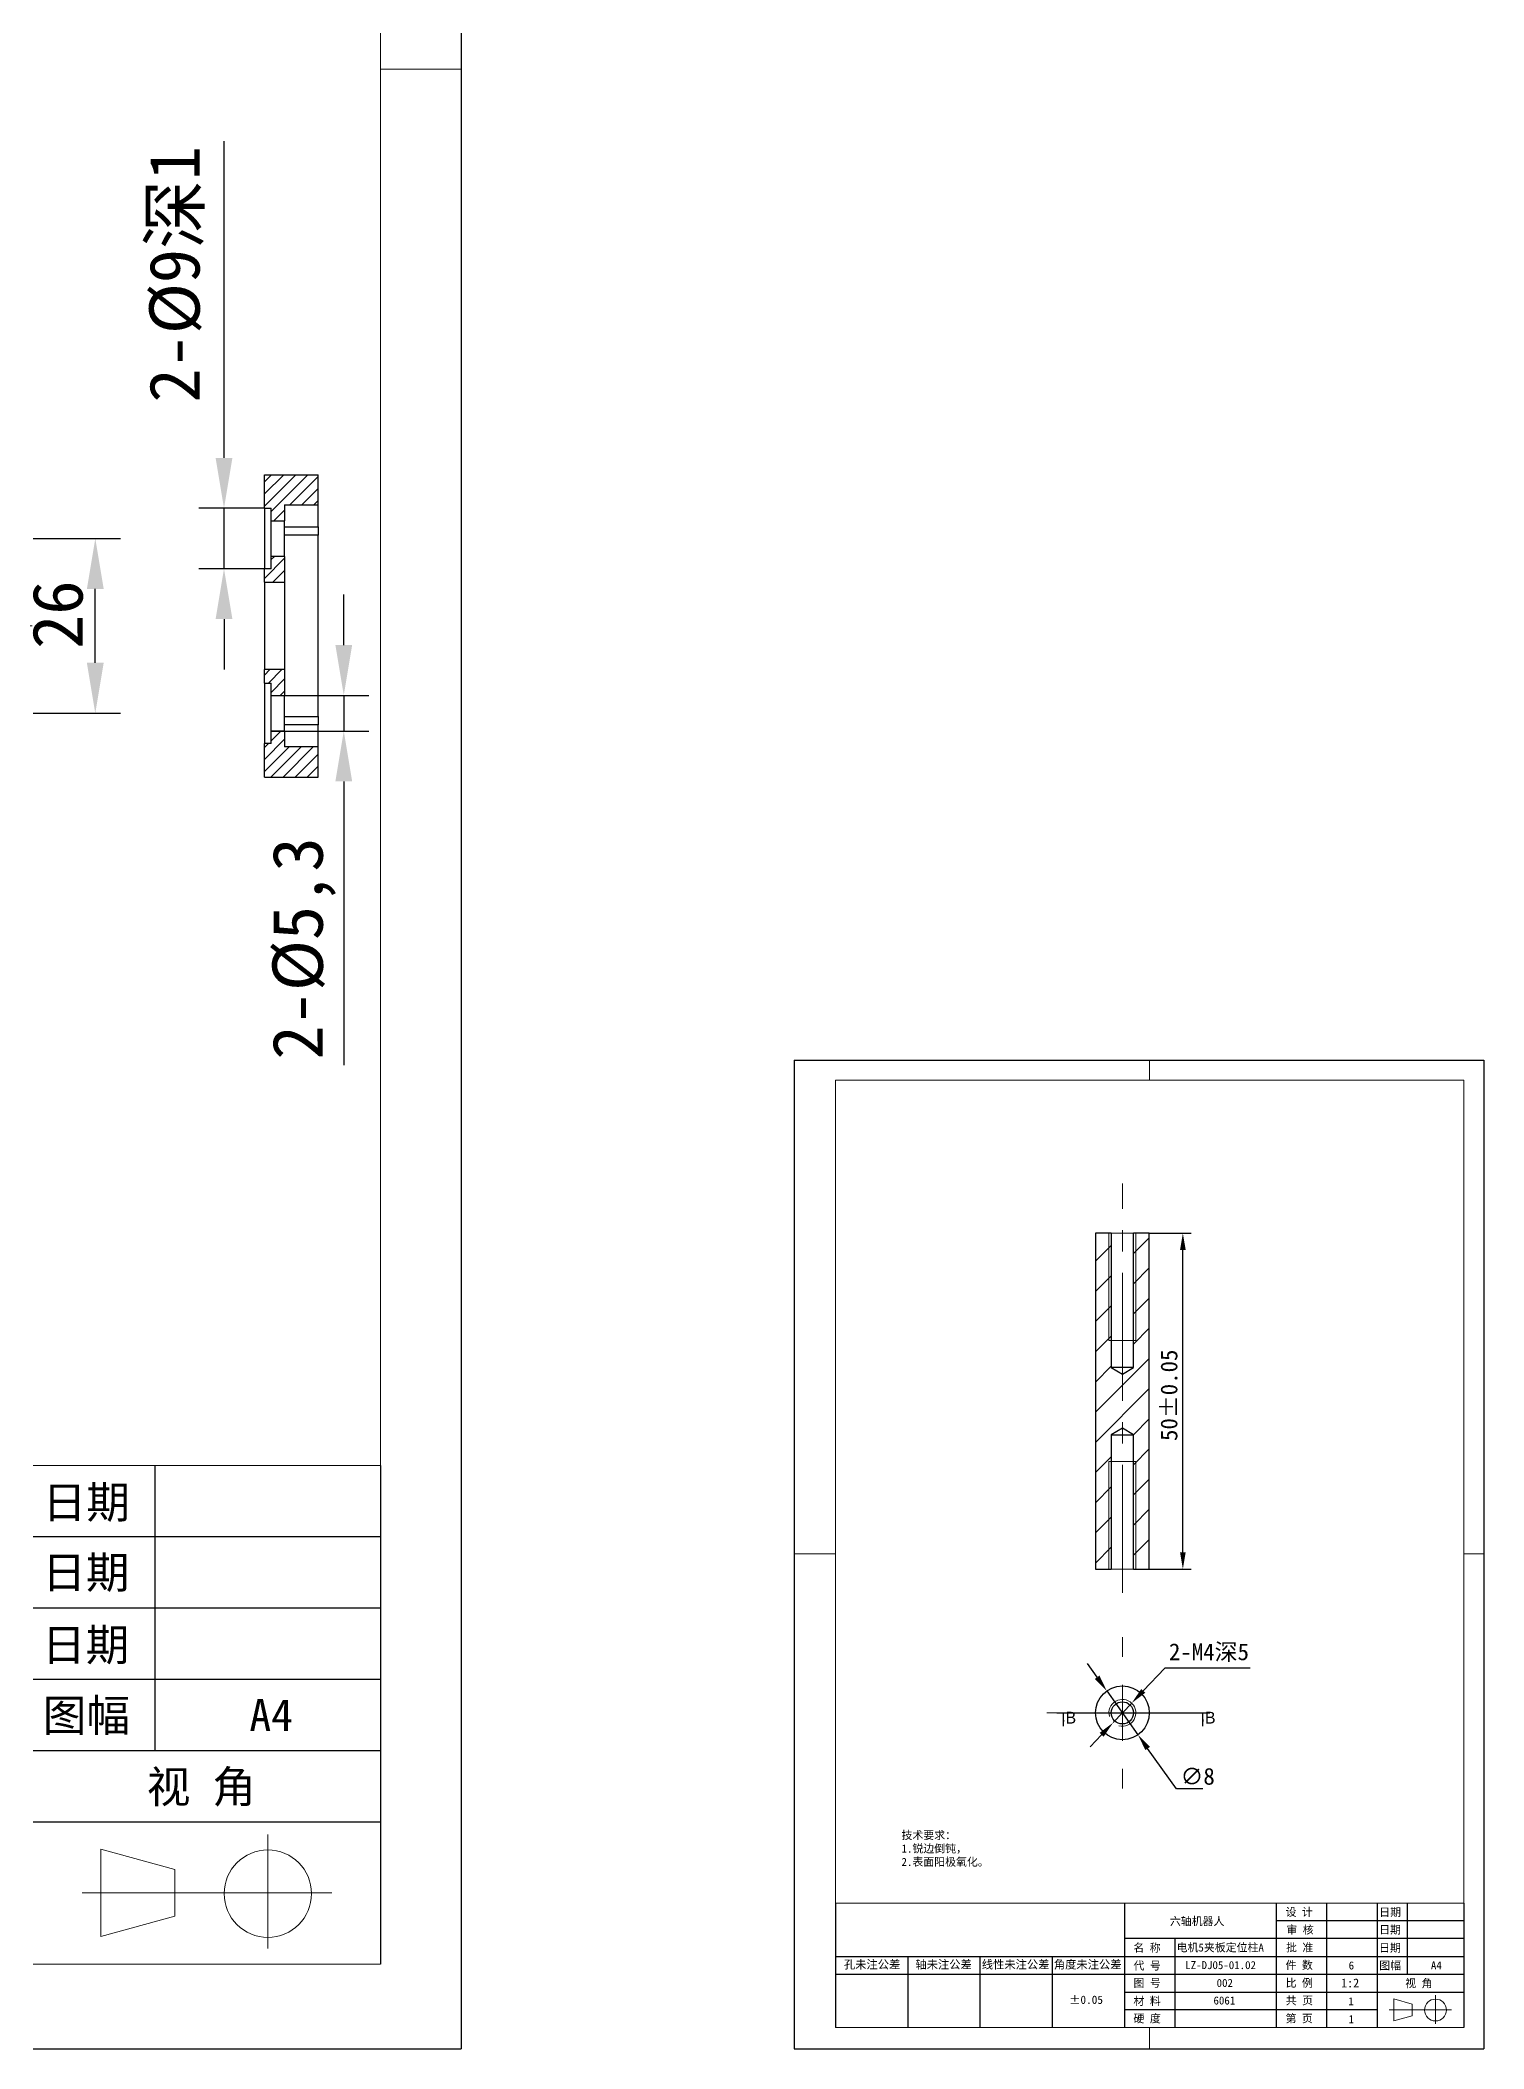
# Model space of a CAD drawing. Header units: millimetres. Extents: x 13 to 7248, y -1201 to 1478.
# Drawn here: x 4961 to 5175.9, y -1197.1 to -898.2 of the extents above; entities that cross this region are included whole.
import ezdxf

# ---------------------------------------------------------------- set-up
doc = ezdxf.new("R2010")
doc.units = ezdxf.units.MM
doc.header["$LTSCALE"] = 5
doc.header["$PDSIZE"] = -1
for name, pattern in [('CENTER2', [28.575, 19.05, -3.175, 3.175, -3.175]), ('SLD-中心线', [34.29, 30.48, -1.27, 1.27, -1.27]), ('SLD-实线', [0])]:
    doc.linetypes.add(name, pattern=pattern)
doc.layers.get('0').update_dxf_attribs({"lineweight": 30})
for name, color, linetype, lineweight in [('中心线层', 1, 'CENTER2', 13), ('剖面层', 2, 'Continuous', 15), ('粗实线', 7, 'SLD-实线', 15), ('细实线层', 5, 'Continuous', 15)]:
    doc.layers.add(name, color=color, linetype=linetype, lineweight=lineweight)
for name, color, linetype in [('图框', 7, 'SLD-实线'), ('文字层', 7, 'SLD-实线'), ('标注层', 96, 'SLD-实线'), ('标注线', 4, 'SLD-实线')]:
    doc.layers.add(name, color=color, linetype=linetype)
doc.styles.add('SLDTEXTSTYLE1', font='', dxfattribs={"bigfont": 'bigfont'})
doc.styles.add('SLDTEXTSTYLE2', font='')
doc.styles.add('SLDTEXTSTYLE3', font='', dxfattribs={"bigfont": 'bigfont'})
doc.styles.get("Standard").update_dxf_attribs({"font": ''})
doc.styles.get('SLDTEXTSTYLE1').set_extended_font_data('宋体')
doc.styles.get('SLDTEXTSTYLE2').set_extended_font_data('宋体')
doc.styles.get('SLDTEXTSTYLE3').set_extended_font_data('汉仪长仿宋体')
doc.styles.get('Standard').set_extended_font_data('SimSun')
doc.dimstyles.new('ISO-25', dxfattribs={"dimtxt": 2.5, "dimasz": 2.5, "dimexe": 1.25, "dimexo": 0, "dimtad": 1, "dimtoh": 1, "dimtxsty": 'Standard', "dimcen": 2.5, "dimclrt": 256, "dimadec": 0, "dimazin": 0, "dimtfac": 1, "dimtmove": 0, "dimatfit": 3, "dimfxl": 0, "dimarcsym": 0})
doc.dimstyles.new('副本3-1', dxfattribs={"dimscale": 3, "dimtxt": 2.5, "dimasz": 2.5, "dimexe": 1.25, "dimexo": 0, "dimtad": 1, "dimtxsty": 'Standard', "dimcen": 2.5, "dimclrt": 256, "dimadec": 0, "dimazin": 0, "dimtfac": 1, "dimtmove": 0, "dimatfit": 3, "dimfxl": 0, "dimarcsym": 0})
pattern_1 = [(45, (4608.0797, -1224.5213), (-0.8980256, 0.8980256), [])]

# ---------------------------------------------------------------- blocks, each defined once
blk = doc.blocks.new('*D532')
at = {"layer": 'Defpoints', "color": 0}
for p in [(4939.65, -972.35), (4969.22, -972.35), (4939.65, -998.35)]:
    blk.add_point(p, dxfattribs=at)
at = {"layer": '标注层', "color": 0, "lineweight": -2}
for p, q in [((4939.65, -972.35), (4972.97, -972.35)), ((4969.22, -990.85), (4969.22, -979.85)), ((4939.65, -998.35), (4972.97, -998.35))]:
    blk.add_line(p, q, dxfattribs=at)
at = {"layer": '标注层', "color": 0}
for points in [[(4967.97, -979.85), (4970.47, -979.85), (4969.22, -972.35)], [(4967.97, -990.85), (4970.47, -990.85), (4969.22, -998.35)]]:
    blk.add_solid(points, dxfattribs=at)
at = {"layer": '标注层', "insert": (4959.84, -983.69), "char_height": 7.5, "attachment_point": 2, "rotation": 90}
blk.add_mtext('26', dxfattribs=at)
blk = doc.blocks.new('*D540')
at = {"layer": 'Defpoints', "color": 0}
for p in [(4994.4, -967.85), (4988.38, -976.85), (4994.4, -976.85)]:
    blk.add_point(p, dxfattribs=at)
at = {"layer": '标注层', "color": 0, "lineweight": -2}
for p, q in [((4988.38, -960.35), (4988.38, -913.2)), ((4994.4, -967.85), (4984.63, -967.85)), ((4988.38, -976.85), (4988.38, -967.85)), ((4994.4, -976.85), (4984.63, -976.85)), ((4988.38, -984.35), (4988.38, -991.85))]:
    blk.add_line(p, q, dxfattribs=at)
at = {"layer": '标注层', "color": 0}
for points in [[(4987.13, -960.35), (4989.63, -960.35), (4988.38, -967.85)], [(4987.13, -984.35), (4989.63, -984.35), (4988.38, -976.85)]]:
    blk.add_solid(points, dxfattribs=at)
at = {"layer": '标注层', "insert": (4977.25, -933.03), "char_height": 7.5, "attachment_point": 2, "rotation": 90}
blk.add_mtext('2-%%c9深1', dxfattribs=at)
blk = doc.blocks.new('*D541')
at = {"layer": 'Defpoints', "color": 0}
for p in [(4995.4, -995.7), (5006.21, -995.7), (4995.4, -1001)]:
    blk.add_point(p, dxfattribs=at)
at = {"layer": '标注层', "color": 0, "lineweight": -2}
for p, q in [((5006.21, -988.2), (5006.21, -980.7)), ((4995.4, -995.7), (5009.96, -995.7)), ((5006.21, -995.7), (5006.21, -1001)), ((4995.4, -1001), (5009.96, -1001)), ((5006.21, -1008.5), (5006.21, -1050.72))]:
    blk.add_line(p, q, dxfattribs=at)
at = {"layer": '标注层', "color": 0}
for points in [[(5004.96, -988.2), (5007.46, -988.2), (5006.21, -995.7)], [(5004.96, -1008.5), (5007.46, -1008.5), (5006.21, -1001)]]:
    blk.add_solid(points, dxfattribs=at)
at = {"layer": '标注层', "insert": (4995.58, -1033.36), "char_height": 7.5, "attachment_point": 2, "rotation": 90}
blk.add_mtext('2-%%c5,3', dxfattribs=at)
blk = doc.blocks.new('*D542')
at = {"layer": 'Defpoints', "color": 0}
for p in [(5123.49, -1145.66), (5120.73, -1148.56)]:
    blk.add_point(p, dxfattribs=at)
at = {"layer": '标注层', "color": 0, "lineweight": -2}
for p, q in [((5128.41, -1140.48), (5125.21, -1143.85)), ((5141.14, -1140.48), (5128.41, -1140.48)), ((5120.73, -1148.56), (5123.49, -1145.66)), ((5119.01, -1150.37), (5117.29, -1152.18))]:
    blk.add_line(p, q, dxfattribs=at)
at = {"layer": '标注层', "color": 0}
for points in [[(5124.91, -1143.56), (5125.51, -1144.13), (5123.49, -1145.66)], [(5118.71, -1150.09), (5119.31, -1150.66), (5120.73, -1148.56)]]:
    blk.add_solid(points, dxfattribs=at)
at = {"layer": '标注层', "insert": (5129.04, -1136.77), "char_height": 2.5, "attachment_point": 1}
blk.add_mtext('2-M4深5', dxfattribs=at)
blk = doc.blocks.new('*D543')
at = {"layer": 'Defpoints', "color": 0}
for p in [(5119.79, -1143.85), (5124.42, -1150.37)]:
    blk.add_point(p, dxfattribs=at)
at = {"layer": '标注层', "color": 0, "lineweight": -2}
for p, q in [((5118.35, -1141.81), (5116.9, -1139.77)), ((5119.79, -1143.85), (5124.42, -1150.37)), ((5130.14, -1158.43), (5125.87, -1152.41)), ((5134.09, -1158.43), (5130.14, -1158.43))]:
    blk.add_line(p, q, dxfattribs=at)
at = {"layer": '标注层', "color": 0}
for points in [[(5118.69, -1141.57), (5118.01, -1142.05), (5119.79, -1143.85)], [(5126.21, -1152.17), (5125.53, -1152.65), (5124.42, -1150.37)]]:
    blk.add_solid(points, dxfattribs=at)
at = {"layer": '标注层', "insert": (5130.76, -1155.3), "char_height": 2.5, "attachment_point": 1}
blk.add_mtext('∅8', dxfattribs=at)
blk = doc.blocks.new('SW_CENTERMARKSYMBOL_0')
at = {"color": 0, "linetype": 'SLD-实线', "lineweight": 0}
for p, q in [((0, 8.33), (0, 11.25)), ((0, 0), (0, 4.17)), ((-8.33, 0), (-11.25, 0)), ((0, 0), (-4.17, 0)), ((0, 0), (0, -4.17)), ((0, 0), (4.17, 0)), ((8.33, 0), (11.25, 0)), ((0, -8.33), (0, -11.25))]:
    blk.add_line(p, q, dxfattribs=at)
blk = doc.blocks.new('*D544')
at = {"layer": 'Defpoints', "color": 0}
for p in [(5126.11, -1075.72), (5131.11, -1075.72), (5126.11, -1125.72)]:
    blk.add_point(p, dxfattribs=at)
at = {"layer": '标注层', "color": 0, "lineweight": -2}
for p, q in [((5126.11, -1075.72), (5132.36, -1075.72)), ((5131.11, -1123.22), (5131.11, -1078.22)), ((5126.11, -1125.72), (5132.36, -1125.72))]:
    blk.add_line(p, q, dxfattribs=at)
at = {"layer": '标注层', "color": 0}
for points in [[(5130.69, -1078.22), (5131.53, -1078.22), (5131.11, -1075.72)], [(5130.69, -1123.22), (5131.53, -1123.22), (5131.11, -1125.72)]]:
    blk.add_solid(points, dxfattribs=at)
at = {"layer": '标注层', "insert": (5127.79, -1099.85), "char_height": 2.5, "attachment_point": 2, "rotation": 90}
blk.add_mtext('50%%p0.05', dxfattribs=at)
blk = doc.blocks.new('*D719')
at = {"layer": 'Defpoints', "color": 0}
for p in [(4934.5, -985.35), (4940.76, -1002.23)]:
    blk.add_point(p, dxfattribs=at)
at = {"layer": '标注层', "color": 0, "lineweight": -2}
for p, q in [((4934.5, -985.35), (4940.76, -1002.23)), ((4952.55, -1033.99), (4943.37, -1009.26))]:
    blk.add_line(p, q, dxfattribs=at)
at = {"layer": '标注层', "color": 0}
blk.add_solid([(4944.54, -1008.83), (4942.2, -1009.7), (4940.76, -1002.23)], dxfattribs=at)
at = {"layer": '标注层', "insert": (4954.54, -1023.18), "char_height": 7.5, "attachment_point": 5, "rotation": 290.3571}
blk.add_mtext('R18', dxfattribs=at)

msp = doc.modelspace()

# ---------------------------------------------------------------- hatches: boundary and pattern name
at = {"layer": '剖面层'}
h = msp.add_hatch(dxfattribs=at)
h.set_pattern_fill('ANSI31', color=256, scale=0.4, style=0)
h.set_pattern_definition(pattern_1)
h.paths.add_polyline_path([(4997.3991, -967.3539), (5002.3991, -967.3539), (5002.3991, -962.8539), (4994.3991, -962.8539), (4994.3991, -967.8539), (4995.3991, -967.8539), (4995.3991, -969.7039), (4997.3991, -969.7039)], flags=0)
h = msp.add_hatch(dxfattribs=at)
h.set_pattern_fill('ANSI31', color=256, scale=0.4, style=0)
h.set_pattern_definition(pattern_1)
h.paths.add_polyline_path([(4997.3991, -978.8539), (4997.3991, -975.0039), (4995.3991, -975.0039), (4995.3991, -976.8539), (4994.3991, -976.8539), (4994.3991, -978.8539)], flags=0)
h = msp.add_hatch(dxfattribs=at)
h.set_pattern_fill('ANSI31', color=256, scale=0.4, style=0)
h.set_pattern_definition(pattern_1)
h.paths.add_polyline_path([(4997.3991, -995.7039), (4997.3991, -991.8539), (4994.3991, -991.8539), (4994.3991, -993.8539), (4995.3991, -993.8539), (4995.3991, -995.7039)], flags=0)
h = msp.add_hatch(dxfattribs=at)
h.set_pattern_fill('ANSI31', color=256, scale=0.4, style=0)
h.set_pattern_definition(pattern_1)
h.paths.add_polyline_path([(4994.3991, -1007.8539), (5002.3991, -1007.8539), (5002.3991, -1003.3539), (4997.3991, -1003.3539), (4997.3991, -1001.0039), (4995.3991, -1001.0039), (4995.3991, -1002.8539), (4994.3991, -1002.8539)], flags=0)
h = msp.add_hatch(dxfattribs=at)
h.set_pattern_fill('ANSI31', color=256, style=0)
h.set_pattern_definition([(45, (5072.01, -1197.8554), (-2.245064, 2.245064), [])])
h.paths.add_polyline_path([(5120.4594, -1105.7213), (5122.1094, -1104.7299), (5123.7594, -1105.7213), (5123.7594, -1125.7213), (5126.1094, -1125.7213), (5126.1094, -1075.7213), (5123.7594, -1075.7213), (5123.7594, -1095.7213), (5122.1094, -1096.7128), (5120.4594, -1095.7213), (5120.4594, -1075.7213), (5118.1094, -1075.7213), (5118.1094, -1125.7213), (5120.4594, -1125.7213)], flags=0)

# ---------------------------------------------------------------- linework, layer by layer
for p, q in [((4994.3991, -962.8539), (5002.3991, -962.8539)), ((4994.3991, -967.8539), (4994.3991, -962.8539)), ((5002.3991, -967.3539), (5002.3991, -962.8539)), ((4994.3991, -967.8539), (4995.3991, -967.8539)), ((4994.3991, -967.8539), (4994.3991, -976.8539)), ((4995.3991, -969.7039), (4995.3991, -967.8539)), ((4997.3991, -967.3539), (5002.3991, -967.3539)), ((4997.3991, -967.3539), (4997.3991, -969.7039)), ((5002.3991, -970.6367), (5002.3991, -967.3539)), ((4995.3991, -969.7039), (4997.3991, -969.7039)), ((4995.3991, -975.0039), (4995.3991, -969.7039)), ((4997.3991, -975.0039), (4997.3991, -969.7039)), ((4997.3991, -970.6367), (5002.3991, -970.6367)), ((5002.3991, -970.6367), (5002.3991, -971.8632)), ((5002.3991, -971.8632), (4997.3991, -971.8632)), ((5002.3991, -998.8447), (5002.3991, -971.8632)), ((4995.3991, -976.8539), (4994.3991, -976.8539)), ((4994.3991, -978.8539), (4994.3991, -976.8539)), ((4997.3991, -975.0039), (4995.3991, -975.0039)), ((4995.3991, -976.8539), (4995.3991, -975.0039)), ((4997.3991, -975.0039), (4997.3991, -978.8539)), ((4994.3991, -978.8539), (4997.3991, -978.8539)), ((4994.3991, -978.8539), (4994.3991, -991.8539)), ((4997.3991, -978.8539), (4997.3991, -991.8539)), ((4994.3991, -993.8539), (4994.3991, -991.8539)), ((4997.3991, -991.8539), (4994.3991, -991.8539)), ((4997.3991, -991.8539), (4997.3991, -995.7039)), ((4994.3991, -993.8539), (4995.3991, -993.8539)), ((4994.3991, -993.8539), (4994.3991, -1002.8539)), ((4995.3991, -995.7039), (4995.3991, -993.8539)), ((4995.3991, -995.7039), (4997.3991, -995.7039)), ((4995.3991, -1001.0039), (4995.3991, -995.7039)), ((4997.3991, -1001.0039), (4997.3991, -995.7039)), ((4997.3991, -1001.0039), (4995.3991, -1001.0039)), ((4995.3991, -1002.8539), (4995.3991, -1001.0039)), ((4997.3991, -998.8447), (5002.3991, -998.8447)), ((5002.3991, -1000.0711), (4997.3991, -1000.0711)), ((4997.3991, -1001.0039), (4997.3991, -1003.3539)), ((5002.3991, -998.8447), (5002.3991, -1000.0711)), ((5002.3991, -1003.3539), (5002.3991, -1000.0711)), ((4995.3991, -1002.8539), (4994.3991, -1002.8539)), ((4994.3991, -1007.8539), (4994.3991, -1002.8539)), ((5002.3991, -1003.3539), (4997.3991, -1003.3539)), ((5002.3991, -1007.8539), (5002.3991, -1003.3539)), ((4994.3991, -1007.8539), (5002.3991, -1007.8539)), ((5118.1094, -1075.7213), (5118.1094, -1125.7213)), ((5120.4594, -1075.7213), (5118.1094, -1075.7213)), ((5120.4594, -1075.7213), (5120.4594, -1095.7213)), ((5123.7594, -1095.7213), (5123.7594, -1075.7213)), ((5126.1094, -1075.7213), (5123.7594, -1075.7213)), ((5126.1094, -1125.7213), (5126.1094, -1075.7213)), ((5120.4594, -1095.7213), (5122.1094, -1096.7128)), ((5123.7594, -1095.7213), (5120.4594, -1095.7213)), ((5122.1094, -1096.7128), (5123.7594, -1095.7213)), ((5122.1094, -1104.7299), (5120.4594, -1105.7213)), ((5120.4594, -1105.7213), (5120.4594, -1125.7213)), ((5120.4594, -1105.7213), (5123.7594, -1105.7213)), ((5123.7594, -1105.7213), (5122.1094, -1104.7299)), ((5123.7594, -1125.7213), (5123.7594, -1105.7213)), ((5118.1094, -1125.7213), (5120.4594, -1125.7213)), ((5123.7594, -1125.7213), (5126.1094, -1125.7213))]:
    msp.add_line(p, q)
for radius in [4, 1.65]:
    msp.add_circle((5122.1094, -1147.1098), radius)
at = {"layer": '中心线层', "ltscale": 0.2}
for p, q in [((4677.2345, -985.3539), (4962.6618, -985.3539)), ((5122.1094, -1129.2638), (5122.1094, -1068.309))]:
    msp.add_line(p, q, dxfattribs=at)
at = {"layer": '图框'}
for p, q in [((5023.6797, -608.5054), (5023.6797, -1197.1054)), ((5073.26, -1049.9554), (5175.91, -1049.9554)), ((5073.26, -1049.9554), (5073.26, -1197.1054)), ((5175.91, -1049.9554), (5175.91, -1197.1054)), ((4613.0797, -1197.1054), (5023.6797, -1197.1054)), ((5073.26, -1197.1054), (5175.91, -1197.1054))]:
    msp.add_line(p, q, dxfattribs=at)
at = {"layer": '文字层'}
for p, q in [((4978.0797, -1110.3054), (4978.0797, -1152.7054)), ((5011.6797, -1110.3054), (5011.6797, -1184.5054)), ((5011.6797, -1120.9054), (4900.0797, -1120.9054)), ((5011.6797, -1131.5054), (4809.6797, -1131.5054)), ((4637.6797, -1142.1054), (5011.6797, -1142.1054)), ((4637.6797, -1152.7054), (5011.6797, -1152.7054)), ((4809.6797, -1163.3054), (5011.6797, -1163.3054)), ((5079.41, -1175.4054), (5079.41, -1193.9554)), ((5122.41, -1175.4054), (5122.41, -1193.9554)), ((5145.01, -1175.4054), (5145.01, -1193.9554)), ((5152.51, -1175.4054), (5152.51, -1193.9554)), ((5160.01, -1175.4054), (5160.01, -1193.9554)), ((5164.51, -1175.4054), (5164.51, -1186.0054)), ((5172.91, -1175.4054), (5172.91, -1193.9554)), ((5172.91, -1180.7054), (5122.41, -1180.7054)), ((5129.91, -1180.7054), (5129.91, -1193.9554)), ((5172.91, -1178.0554), (5145.01, -1178.0554)), ((5079.41, -1183.3554), (5172.91, -1183.3554)), ((5090.16, -1183.3554), (5090.16, -1193.9554)), ((5100.91, -1183.3554), (5100.91, -1193.9554)), ((5111.66, -1183.3554), (5111.66, -1193.9554)), ((5079.41, -1186.0054), (5172.91, -1186.0054)), ((5122.41, -1188.6554), (5172.91, -1188.6554)), ((5160.01, -1191.3054), (5122.41, -1191.3054))]:
    msp.add_line(p, q, dxfattribs=at)
at = {"layer": '文字层', "color": 7, "linetype": 'SLD-中心线', "lineweight": 0}
for p, q in [((4994.9075, -1165.1925), (4994.9075, -1182.1628)), ((4967.2539, -1173.9054), (4983.7531, -1173.9054)), ((4983.7531, -1173.9054), (5004.4184, -1173.9054)), ((5168.7169, -1189.1272), (5168.7169, -1193.3698)), ((5161.8035, -1191.3054), (5165.9283, -1191.3054)), ((5165.9283, -1191.3054), (5171.0947, -1191.3054))]:
    msp.add_line(p, q, dxfattribs=at)
at = {"layer": '标注线'}
for p, q in [((5112.3579, -1147.1098), (5135.1065, -1147.1098)), ((5113.3579, -1149.1098), (5113.3579, -1147.1098)), ((5134.1065, -1149.1098), (5134.1065, -1147.1098))]:
    msp.add_line(p, q, dxfattribs=at)
for points in [[(5113.3579, -1147.1098), (5113.2579, -1148.4098), (5113.4579, -1148.4098)], [(5134.1065, -1147.1098), (5134.0065, -1148.4098), (5134.2065, -1148.4098)]]:
    msp.add_solid(points, dxfattribs=at)
at = {"layer": '粗实线'}
for p, q in [((5011.6797, -620.5054), (5011.6797, -1184.5054)), ((5011.6797, -902.5054), (5023.6797, -902.5054)), ((5126.16, -1052.9554), (5126.16, -1049.9554)), ((5079.41, -1052.9554), (5172.91, -1052.9554)), ((5079.41, -1052.9554), (5079.41, -1193.9554)), ((5172.91, -1052.9554), (5172.91, -1193.9554)), ((4637.6797, -1110.3054), (5011.6797, -1110.3054)), ((5079.41, -1123.4554), (5073.26, -1123.4554)), ((5172.91, -1123.4554), (5175.91, -1123.4554)), ((4970.0425, -1167.4054), (4970.0425, -1180.4054)), ((4981.0807, -1170.4264), (4970.0425, -1167.4054)), ((4981.0807, -1177.3844), (4981.0807, -1170.4264)), ((4970.0425, -1180.4054), (4981.0807, -1177.3844)), ((5079.41, -1175.4054), (5172.91, -1175.4054)), ((4637.6797, -1184.5054), (5011.6797, -1184.5054)), ((4637.6797, -1184.5054), (5011.6797, -1184.5054)), ((5162.5007, -1189.6804), (5162.5007, -1192.9304)), ((5165.2602, -1190.4356), (5162.5007, -1189.6804)), ((5162.5007, -1192.9304), (5165.2602, -1192.1752)), ((5165.2602, -1192.1752), (5165.2602, -1190.4356)), ((5079.41, -1193.9554), (5172.91, -1193.9554)), ((5079.41, -1193.9554), (5172.91, -1193.9554)), ((5126.16, -1193.9554), (5126.16, -1197.1054))]:
    msp.add_line(p, q, dxfattribs=at)
for centre, radius in [((4994.9075, -1174.0149), 6.5), ((5168.7169, -1191.3328), 1.625)]:
    msp.add_circle(centre, radius, dxfattribs=at)
at = {"layer": '细实线层'}
for p, q in [((5120.1094, -1075.7213), (5120.1094, -1091.7213)), ((5123.7594, -1075.7213), (5120.4594, -1075.7213)), ((5124.1094, -1075.7213), (5124.1094, -1091.7213)), ((5120.1094, -1091.7213), (5124.1094, -1091.7213)), ((5120.1094, -1125.7213), (5120.1094, -1109.7213)), ((5124.1094, -1109.7213), (5120.1094, -1109.7213)), ((5124.1094, -1125.7213), (5124.1094, -1109.7213)), ((5120.4594, -1125.7213), (5123.7594, -1125.7213))]:
    msp.add_line(p, q, dxfattribs=at)
msp.add_arc((5122.1094, -1147.1098), 2, 255, 195, dxfattribs=at)

# ---------------------------------------------------------------- block references
at = {"layer": '中心线层'}
msp.add_blockref('SW_CENTERMARKSYMBOL_0', (5122.1094, -1147.1098), dxfattribs=at)

# ---------------------------------------------------------------- texts
at = {"layer": '文字层', "attachment_point": 2}
for s, insert, char_height, style in [('日期', (4967.8709, -1113.3866), 4.7625, 'SLDTEXTSTYLE2'), ('日期', (4967.816, -1123.8189), 4.7625, 'SLDTEXTSTYLE2'), ('日期', (4967.7833, -1134.6033), 4.7625, 'SLDTEXTSTYLE2'), ('图幅', (4967.9007, -1145.1065), 4.7625, 'SLDTEXTSTYLE2'), ('A4', (4995.3985, -1145.0554), 4.7625, 'SLDTEXTSTYLE1'), ('视 角', (4985.0023, -1155.7237), 4.7625, 'SLDTEXTSTYLE2'), ('设 计', (5148.432, -1176.1522), 1.19063, 'SLDTEXTSTYLE2'), ('日期', (5161.9578, -1176.1757), 1.19063, 'SLDTEXTSTYLE2'), ('审 核', (5148.5505, -1178.7932), 1.19063, 'SLDTEXTSTYLE2'), ('日期', (5161.9441, -1178.7838), 1.19063, 'SLDTEXTSTYLE2'), ('名 称', (5125.7712, -1181.4772), 1.19063, 'SLDTEXTSTYLE2'), ('批 准', (5148.4933, -1181.4316), 1.19063, 'SLDTEXTSTYLE2'), ('日期', (5161.9359, -1181.4799), 1.19063, 'SLDTEXTSTYLE2'), ('孔未注公差', (5084.848, -1183.9403), 1.23125, 'SLDTEXTSTYLE2'), ('轴未注公差', (5095.4961, -1183.9403), 1.23125, 'SLDTEXTSTYLE2'), ('线性未注公差', (5106.2145, -1183.9403), 1.23125, 'SLDTEXTSTYLE2'), ('角度未注公差', (5116.9396, -1183.9403), 1.23125, 'SLDTEXTSTYLE2'), ('代 号', (5125.7862, -1184.1394), 1.19063, 'SLDTEXTSTYLE2'), ('图 号', (5125.7862, -1186.7062), 1.19063, 'SLDTEXTSTYLE2'), ('件 数', (5148.432, -1184.0525), 1.19063, 'SLDTEXTSTYLE2'), ('比 例', (5148.432, -1186.7062), 1.19063, 'SLDTEXTSTYLE2'), ('1:2', (5156.0073, -1186.6456), 1.32292, 'SLDTEXTSTYLE2'), ('图幅', (5161.9652, -1184.1057), 1.19063, 'SLDTEXTSTYLE2'), ('视 角', (5166.2406, -1186.76), 1.19063, 'SLDTEXTSTYLE2'), ('A4', (5168.8397, -1184.0929), 1.19063, 'SLDTEXTSTYLE1'), ('±0.05', (5116.7052, -1189.1865), 1.23125, 'SLDTEXTSTYLE1'), ('材 料', (5125.7862, -1189.4011), 1.19063, 'SLDTEXTSTYLE2'), ('共 页', (5148.4513, -1189.3195), 1.19063, 'SLDTEXTSTYLE2'), ('1', (5156.1589, -1189.4335), 1.1906, 'SLDTEXTSTYLE1'), ('硬 度', (5125.7862, -1191.9986), 1.19063, 'SLDTEXTSTYLE2'), ('第 页', (5148.432, -1191.9986), 1.19063, 'SLDTEXTSTYLE2'), ('1', (5156.1666, -1192.0973), 1.1906, 'SLDTEXTSTYLE1')]:
    msp.add_mtext(s, dxfattribs=dict(at, insert=insert, char_height=char_height, style=style))
at = {"layer": '文字层', "color": 7, "linetype": 'SLD-实线', "lineweight": 0}
for s, insert, char_height, attachment_point, style in [('技术要求：\\P1.锐边倒钝，\\P2.表面阳极氧化。', (5089.228, -1164.7246), 1.19063, 1, 'SLDTEXTSTYLE2'), ('六轴机器人', (5133.2338, -1177.5228), 1.19063, 2, 'SLDTEXTSTYLE2'), ('电机5夹板定位柱A', (5136.6727, -1181.4316), 1.19063, 2, 'SLDTEXTSTYLE2'), ('LZ-DJ05-01.02', (5136.7285, -1184.0525), 1.190625, 2, 'SLDTEXTSTYLE1'), ('6', (5156.195, -1184.1057), 1.1906, 2, 'SLDTEXTSTYLE1'), ('6061', (5137.2866, -1189.3195), 1.19063, 2, 'SLDTEXTSTYLE1'), ('002', (5137.3486, -1186.7062), 1.19063, 2, 'SLDTEXTSTYLE1')]:
    msp.add_mtext(s, dxfattribs=dict(at, insert=insert, char_height=char_height, attachment_point=attachment_point, style=style))
at = {"layer": '标注线', "char_height": 1.75, "attachment_point": 1, "style": 'SLDTEXTSTYLE3'}
for insert in [(5113.6636, -1146.9484), (5134.4123, -1146.9484)]:
    msp.add_mtext('B', dxfattribs=dict(at, insert=insert))

# ---------------------------------------------------------------- dimensions: what is measured, and where the dimension line sits
at = {"layer": '标注层'}
for base, p1, p2, text, dimstyle, picture, middle in [((4988.3828, -976.8539), (4994.3991, -967.8539), (4994.3991, -976.8539), '2-%%c<>深1', '副本3-1', '*D540', (4988.3828, -933.025)), ((5006.2086, -995.7039), (4995.3991, -1001.0039), (4995.3991, -995.7039), '2-%%c<>', '副本3-1', '*D541', (5006.2086, -1033.3608)), ((5131.1094, -1075.7213), (5126.1094, -1125.7213), (5126.1094, -1075.7213), '<>%%p0.05', 'ISO-25', '*D544', (5131.1094, -1099.8517))]:
    dim = msp.add_linear_dim(base=base, p1=p1, p2=p2, angle=90, text=text, dimstyle=dimstyle, dxfattribs=at)
    dim.commit()
    dim.dimension.update_dxf_attribs({"geometry": picture, "text_midpoint": middle, "dimtype": 160})
dim = msp.add_linear_dim(base=(4969.2187, -972.3539), p1=(4939.6512, -998.3539), p2=(4939.6512, -972.3539), angle=90, dimstyle='副本3-1', dxfattribs=at)
dim.commit()
dim.dimension.update_dxf_attribs({"geometry": '*D532', "text_midpoint": (4969.2187, -983.6921), "dimtype": 160})
dim = msp.add_radius_dim(center=(4934.5012, -985.3539), mpoint=(4940.7628, -1002.2297), dimstyle='副本3-1', dxfattribs=at)
dim.commit()
dim.dimension.update_dxf_attribs({"geometry": '*D719', "text_midpoint": (4954.5377, -1023.1844)})
dim = msp.add_diameter_dim_2p(p1=(5120.7317, -1148.5597), p2=(5123.487, -1145.6599), text='2-M4深5', dimstyle='ISO-25', dxfattribs=at)
dim.commit()
dim.dimension.update_dxf_attribs({"geometry": '*D542', "text_midpoint": (5135.0901, -1140.4781), "dimtype": 163})
dim = msp.add_diameter_dim_2p(p1=(5119.7945, -1143.8477), p2=(5124.4242, -1150.3719), dimstyle='ISO-25', dxfattribs=at)
dim.commit()
dim.dimension.update_dxf_attribs({"geometry": '*D543', "text_midpoint": (5132.4275, -1158.4263), "dimtype": 163})

doc.saveas('drawing.dxf')
